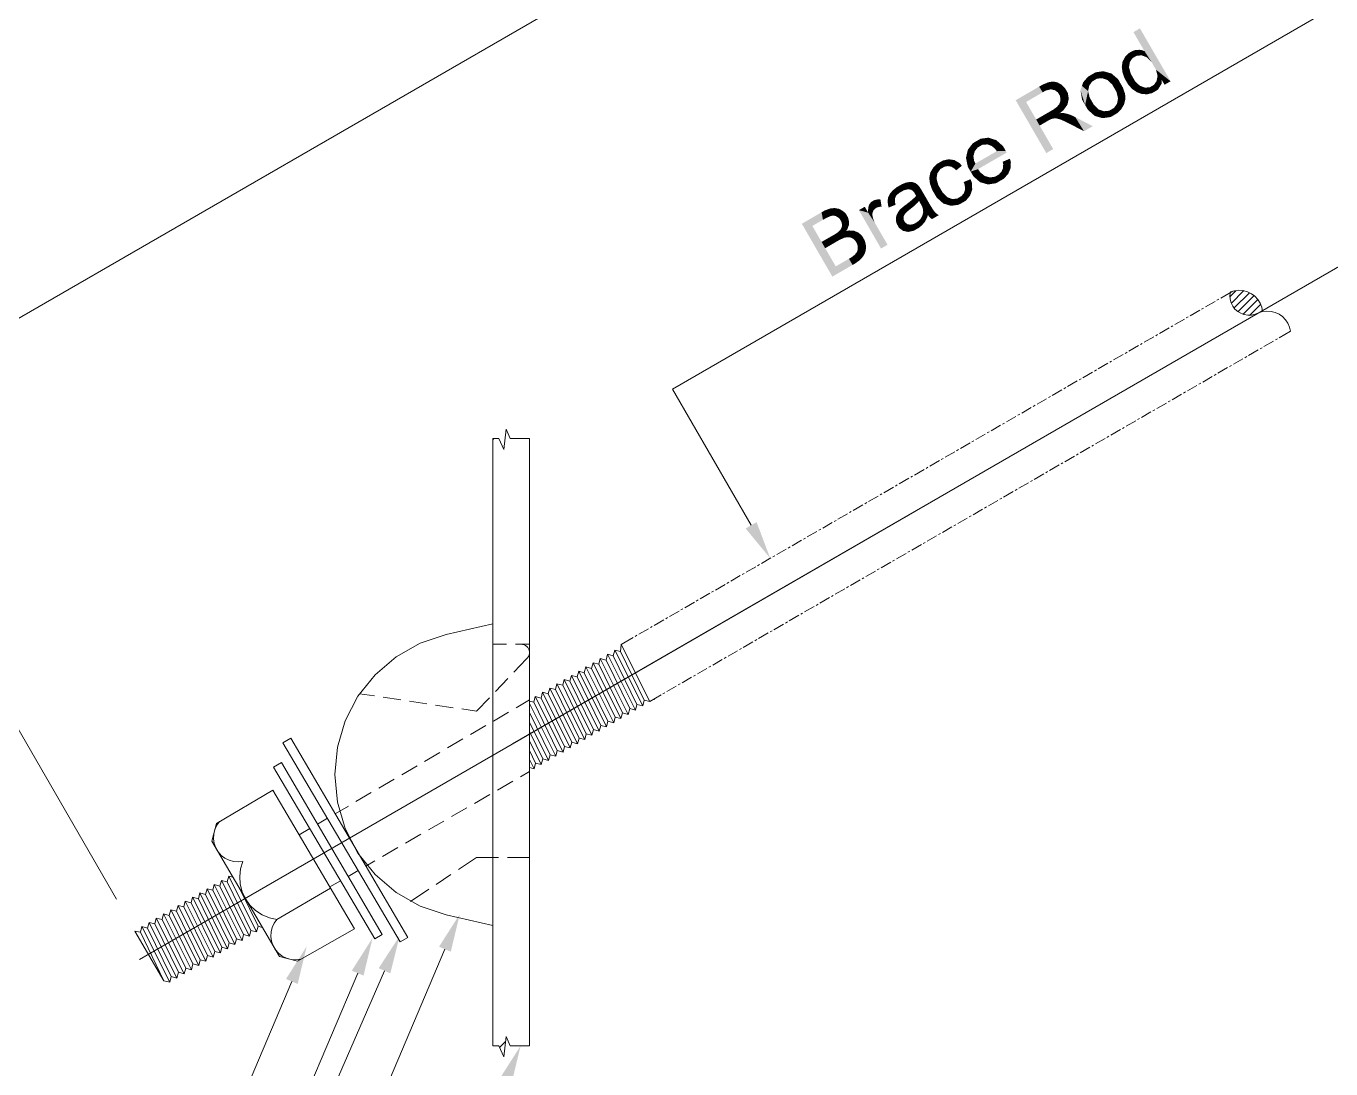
# Model space of a CAD drawing. Header units: millimetres. Extents: x 2 to 579, y 1 to 405.
# Drawn here: x 158.61 to 177.05, y 106.85 to 121.6 of the extents above; entities that cross this region are included whole.
import ezdxf

# ---------------------------------------------------------------- set-up
doc = ezdxf.new("R2010")
doc.units = ezdxf.units.MM
doc.linetypes.add('XKITLINE00', pattern=[0])
doc.layers.add('LinkedObject', color=7, linetype='Continuous', lineweight=0)

# ---------------------------------------------------------------- blocks, each defined once
blk = doc.blocks.new('*A4')
at = {"layer": 'LinkedObject'}
for color, points in [(7, [(174.351, 121.568), (174.415, 121.246), (174.259, 121.515)]), (7, [(174.351, 121.568), (174.516, 121.09), (174.415, 121.246)]), (7, [(174.516, 121.09), (174.351, 121.568), (174.784, 120.82)]), (7, [(174.189, 121.215), (174.245, 121.146), (174.139, 121.163)]), (7, [(174.222, 121.235), (174.245, 121.146), (174.189, 121.215)]), (7, [(174.247, 121.249), (174.307, 121.182), (174.222, 121.235)]), (7, [(174.222, 121.235), (174.307, 121.182), (174.275, 121.164)]), (7, [(174.245, 121.146), (174.222, 121.235), (174.275, 121.164)]), (7, [(174.296, 121.264), (174.307, 121.182), (174.247, 121.249)]), (7, [(174.321, 121.264), (174.307, 121.182), (174.296, 121.264)]), (7, [(174.321, 121.264), (174.375, 121.186), (174.307, 121.182)]), (7, [(174.346, 121.265), (174.375, 121.186), (174.321, 121.264)]), (7, [(174.393, 121.256), (174.375, 121.186), (174.346, 121.265)]), (7, [(174.415, 121.246), (174.375, 121.186), (174.393, 121.256)]), (7, [(174.375, 121.186), (174.415, 121.246), (174.411, 121.173)]), (7, [(174.411, 121.173), (174.415, 121.246), (174.447, 121.159)]), (7, [(174.415, 121.246), (174.516, 121.09), (174.447, 121.159)]), (7, [(174.105, 121.097), (174.202, 121.055), (174.094, 121.023)]), (7, [(174.094, 121.023), (174.202, 121.055), (174.1, 120.982)]), (7, [(174.1, 120.982), (174.202, 121.055), (174.196, 121.018)]), (7, [(174.196, 121.018), (174.158, 120.819), (174.1, 120.982)]), (7, [(174.208, 121.091), (174.105, 121.097), (174.122, 121.13)]), (7, [(174.202, 121.055), (174.105, 121.097), (174.208, 121.091)]), (7, [(174.139, 121.163), (174.245, 121.146), (174.122, 121.13)]), (7, [(174.122, 121.13), (174.245, 121.146), (174.208, 121.091)]), (7, [(174.221, 120.927), (174.158, 120.819), (174.196, 121.018)]), (7, [(174.516, 121.09), (174.784, 120.82), (174.548, 121.034)]), (7, [(174.548, 121.034), (174.784, 120.82), (174.577, 120.984)]), (7, [(173.089, 120.811), (172.925, 120.744), (173.057, 120.806)]), (7, [(173.089, 120.706), (172.925, 120.744), (173.089, 120.811)]), (7, [(173.121, 120.816), (173.118, 120.7), (173.089, 120.811)]), (7, [(173.089, 120.811), (173.118, 120.7), (173.089, 120.706)]), (7, [(173.118, 120.7), (173.121, 120.816), (173.147, 120.694)]), (7, [(173.213, 120.788), (173.121, 120.816), (173.183, 120.805)]), (7, [(173.147, 120.694), (173.121, 120.816), (173.213, 120.788)]), (7, [(173.666, 120.913), (173.531, 120.755), (173.616, 120.884)]), (7, [(173.676, 120.817), (173.531, 120.755), (173.666, 120.913)]), (7, [(173.616, 120.884), (173.531, 120.755), (173.548, 120.805)]), (7, [(173.634, 120.758), (173.531, 120.755), (173.676, 120.817)]), (7, [(173.834, 120.962), (173.666, 120.913), (173.722, 120.946)]), (7, [(173.891, 120.946), (173.666, 120.913), (173.834, 120.962)]), (7, [(173.816, 120.864), (173.666, 120.913), (173.891, 120.946)]), (7, [(173.666, 120.913), (173.744, 120.857), (173.71, 120.837)]), (7, [(173.744, 120.857), (173.666, 120.913), (173.816, 120.864)]), (7, [(173.676, 120.817), (173.666, 120.913), (173.71, 120.837)]), (7, [(173.816, 120.864), (173.891, 120.946), (173.854, 120.851)]), (7, [(173.891, 120.946), (173.891, 120.838), (173.854, 120.851)]), (7, [(174.042, 120.849), (173.891, 120.946), (173.948, 120.93)]), (7, [(174.079, 120.784), (173.891, 120.946), (174.042, 120.849)]), (7, [(173.958, 120.775), (173.891, 120.946), (174.079, 120.784)]), (7, [(173.891, 120.838), (173.891, 120.946), (173.958, 120.775)]), (7, [(174.1, 120.982), (174.158, 120.819), (174.105, 120.941)]), (7, [(174.105, 120.941), (174.158, 120.819), (174.134, 120.86)]), (7, [(174.158, 120.819), (174.221, 120.927), (174.252, 120.873)]), (7, [(174.282, 120.821), (174.158, 120.819), (174.252, 120.873)]), (7, [(174.158, 120.819), (174.282, 120.821), (174.182, 120.777)]), (7, [(174.182, 120.777), (174.282, 120.821), (174.239, 120.712)]), (7, [(174.239, 120.712), (174.282, 120.821), (174.273, 120.689)]), (7, [(174.273, 120.689), (174.282, 120.821), (174.349, 120.756)]), (7, [(174.549, 120.769), (174.659, 120.839), (174.554, 120.671)]), (7, [(174.586, 120.823), (174.659, 120.839), (174.549, 120.769)]), (7, [(174.554, 120.671), (174.659, 120.839), (174.604, 120.7)]), (7, [(174.577, 120.984), (174.784, 120.82), (174.6, 120.897)]), (7, [(174.659, 120.839), (174.586, 120.823), (174.593, 120.86)]), (7, [(174.6, 120.897), (174.659, 120.839), (174.593, 120.86)]), (7, [(174.6, 120.897), (174.784, 120.82), (174.659, 120.839)]), (7, [(174.604, 120.7), (174.659, 120.839), (174.656, 120.784)]), (7, [(174.659, 120.839), (174.784, 120.82), (174.699, 120.771)]), (7, [(172.977, 120.664), (172.594, 120.552), (172.925, 120.744)]), (7, [(172.741, 120.527), (172.594, 120.552), (172.977, 120.664)]), (7, [(173.057, 120.806), (172.925, 120.744), (172.975, 120.772)]), (7, [(172.925, 120.744), (173.019, 120.688), (172.977, 120.664)]), (7, [(173.019, 120.688), (172.925, 120.744), (173.089, 120.706)]), (7, [(173.213, 120.788), (173.192, 120.661), (173.147, 120.694)]), (7, [(173.243, 120.771), (173.192, 120.661), (173.213, 120.788)]), (7, [(173.291, 120.724), (173.192, 120.661), (173.243, 120.771)]), (7, [(173.309, 120.693), (173.192, 120.661), (173.291, 120.724)]), (7, [(173.192, 120.661), (173.309, 120.693), (173.207, 120.635)]), (7, [(173.309, 120.693), (173.218, 120.617), (173.207, 120.635)]), (7, [(173.218, 120.617), (173.309, 120.693), (173.227, 120.577)]), (7, [(173.227, 120.577), (173.309, 120.693), (173.335, 120.529)]), (7, [(173.345, 120.571), (173.309, 120.693), (173.332, 120.653)]), (7, [(173.335, 120.529), (173.309, 120.693), (173.345, 120.571)]), (7, [(173.531, 120.755), (173.576, 120.484), (173.51, 120.694)]), (7, [(173.51, 120.694), (173.576, 120.484), (173.533, 120.559)]), (7, [(173.531, 120.755), (173.634, 120.758), (173.626, 120.72)]), (7, [(173.618, 120.681), (173.576, 120.484), (173.531, 120.755)]), (7, [(173.618, 120.681), (173.531, 120.755), (173.626, 120.72)]), (7, [(173.64, 120.59), (173.576, 120.484), (173.618, 120.681)]), (7, [(173.958, 120.775), (174.079, 120.784), (173.987, 120.725)]), (7, [(174.079, 120.784), (174.018, 120.672), (173.987, 120.725)]), (7, [(174.018, 120.672), (174.079, 120.784), (174.041, 120.579)]), (7, [(174.041, 120.579), (174.079, 120.784), (174.143, 120.602)]), (7, [(174.141, 120.641), (174.079, 120.784), (174.109, 120.732)]), (7, [(174.143, 120.602), (174.079, 120.784), (174.141, 120.641)]), (7, [(174.349, 120.756), (174.377, 120.64), (174.273, 120.689)]), (7, [(174.273, 120.689), (174.377, 120.64), (174.306, 120.666)]), (7, [(174.386, 120.743), (174.377, 120.64), (174.349, 120.756)]), (7, [(174.377, 120.64), (174.386, 120.743), (174.414, 120.638)]), (7, [(174.414, 120.638), (174.386, 120.743), (174.422, 120.73)]), (7, [(174.422, 120.73), (174.554, 120.671), (174.414, 120.638)]), (7, [(174.414, 120.638), (174.554, 120.671), (174.452, 120.636)]), (7, [(174.489, 120.734), (174.554, 120.671), (174.422, 120.73)]), (7, [(174.452, 120.636), (174.554, 120.671), (174.522, 120.652)]), (7, [(174.554, 120.671), (174.489, 120.734), (174.519, 120.752)]), (7, [(174.549, 120.769), (174.554, 120.671), (174.519, 120.752)]), (7, [(172.884, 120.279), (173.027, 119.804), (172.594, 120.552)]), (7, [(172.594, 120.552), (172.741, 120.527), (172.884, 120.279)]), (7, [(173.179, 120.459), (173.216, 120.368), (173.13, 120.422)]), (7, [(173.194, 120.478), (173.335, 120.529), (173.179, 120.459)]), (7, [(173.325, 120.487), (173.179, 120.459), (173.335, 120.529)]), (7, [(173.266, 120.406), (173.179, 120.459), (173.325, 120.487)]), (7, [(173.216, 120.368), (173.179, 120.459), (173.266, 120.406)]), (7, [(173.209, 120.496), (173.335, 120.529), (173.194, 120.478)]), (7, [(173.335, 120.529), (173.209, 120.496), (173.225, 120.535)]), (7, [(173.226, 120.556), (173.335, 120.529), (173.225, 120.535)]), (7, [(173.227, 120.577), (173.335, 120.529), (173.226, 120.556)]), (7, [(173.576, 120.484), (173.64, 120.59), (173.67, 120.538)]), (7, [(173.7, 120.486), (173.576, 120.484), (173.67, 120.538)]), (7, [(173.7, 120.486), (173.768, 120.314), (173.576, 120.484)]), (7, [(173.576, 120.484), (173.768, 120.314), (173.616, 120.415)]), (7, [(173.768, 120.421), (173.768, 120.314), (173.7, 120.486)]), (7, [(173.984, 120.442), (173.994, 120.347), (173.95, 120.423)]), (7, [(174.105, 120.456), (173.984, 120.442), (174.026, 120.501)]), (7, [(174.085, 120.422), (173.984, 120.442), (174.105, 120.456)]), (7, [(174.029, 120.368), (173.984, 120.442), (174.085, 120.422)]), (7, [(173.994, 120.347), (173.984, 120.442), (174.029, 120.368)]), (7, [(174.034, 120.54), (174.126, 120.49), (174.026, 120.501)]), (7, [(174.026, 120.501), (174.126, 120.49), (174.105, 120.456)]), (7, [(174.143, 120.602), (174.034, 120.54), (174.041, 120.579)]), (7, [(174.144, 120.563), (174.034, 120.54), (174.143, 120.602)]), (7, [(174.126, 120.49), (174.034, 120.54), (174.144, 120.563)]), (7, [(173.048, 120.26), (172.884, 120.279), (173.096, 120.402)]), (7, [(172.884, 120.279), (172.933, 120.193), (173.027, 119.804)]), (7, [(172.933, 120.193), (172.884, 120.279), (173.048, 120.26)]), (7, [(173.048, 120.26), (173.096, 120.402), (173.067, 120.271)]), (7, [(173.067, 120.271), (173.096, 120.402), (173.096, 120.285)]), (7, [(173.146, 120.295), (173.096, 120.402), (173.13, 120.422)]), (7, [(173.096, 120.285), (173.096, 120.402), (173.105, 120.288)]), (7, [(173.105, 120.288), (173.096, 120.402), (173.118, 120.292)]), (7, [(173.118, 120.292), (173.096, 120.402), (173.146, 120.295)]), (7, [(173.146, 120.295), (173.13, 120.422), (173.162, 120.294)]), (7, [(173.13, 120.422), (173.216, 120.368), (173.162, 120.294)]), (7, [(173.162, 120.294), (173.216, 120.368), (173.177, 120.293)]), (7, [(173.216, 120.368), (173.216, 120.283), (173.177, 120.293)]), (7, [(173.242, 120.37), (173.216, 120.283), (173.216, 120.368)]), (7, [(173.216, 120.283), (173.242, 120.37), (173.241, 120.273)]), (7, [(173.241, 120.273), (173.242, 120.37), (173.265, 120.263)]), (7, [(173.298, 120.365), (173.242, 120.37), (173.282, 120.369)]), (7, [(173.265, 120.263), (173.242, 120.37), (173.298, 120.365)]), (7, [(173.298, 120.365), (173.331, 120.232), (173.265, 120.263)]), (7, [(173.331, 120.358), (173.331, 120.232), (173.298, 120.365)]), (7, [(173.4, 120.332), (173.331, 120.232), (173.331, 120.358)]), (7, [(173.331, 120.232), (173.4, 120.332), (173.372, 120.211)]), (7, [(173.372, 120.211), (173.4, 120.332), (173.437, 120.313)]), (7, [(173.372, 120.211), (173.437, 120.313), (173.56, 120.113)]), (7, [(173.56, 120.113), (173.437, 120.313), (173.684, 120.184)]), (7, [(173.616, 120.415), (173.768, 120.314), (173.712, 120.33)]), (7, [(173.768, 120.314), (173.768, 120.421), (173.806, 120.408)]), (7, [(173.843, 120.396), (173.768, 120.314), (173.806, 120.408)]), (7, [(173.843, 120.396), (173.994, 120.347), (173.768, 120.314)]), (7, [(173.768, 120.314), (173.994, 120.347), (173.824, 120.298)]), (7, [(173.824, 120.298), (173.994, 120.347), (173.937, 120.314)]), (7, [(173.915, 120.403), (173.994, 120.347), (173.843, 120.396)]), (7, [(173.994, 120.347), (173.915, 120.403), (173.95, 120.423)]), (7, [(173.027, 119.804), (172.933, 120.193), (173.125, 119.861)]), (7, [(172.044, 119.976), (171.905, 119.795), (171.988, 119.943)]), (7, [(172.057, 119.882), (171.905, 119.795), (172.044, 119.976)]), (7, [(171.988, 119.943), (171.905, 119.795), (171.919, 119.853)]), (7, [(172.209, 120.022), (172.044, 119.976), (172.098, 120.007)]), (7, [(172.264, 120.004), (172.044, 119.976), (172.209, 120.022)]), (7, [(172.196, 119.927), (172.044, 119.976), (172.264, 120.004)]), (7, [(172.044, 119.976), (172.123, 119.921), (172.088, 119.901)]), (7, [(172.123, 119.921), (172.044, 119.976), (172.196, 119.927)]), (7, [(172.057, 119.882), (172.044, 119.976), (172.088, 119.901)]), (7, [(172.196, 119.927), (172.264, 120.004), (172.233, 119.913)]), (7, [(172.264, 120.004), (172.257, 119.904), (172.233, 119.913)]), (7, [(172.257, 119.904), (172.264, 120.004), (172.304, 119.863)]), (7, [(172.415, 119.903), (172.264, 120.004), (172.32, 119.987)]), (7, [(172.304, 119.863), (172.264, 120.004), (172.415, 119.903)]), (7, [(172.304, 119.863), (172.415, 119.903), (172.327, 119.831)]), (7, [(172.453, 119.836), (172.327, 119.831), (172.415, 119.903)]), (7, [(171.648, 119.717), (171.519, 119.672), (171.563, 119.698)]), (7, [(171.689, 119.711), (171.519, 119.672), (171.648, 119.717)]), (7, [(171.636, 119.621), (171.519, 119.672), (171.689, 119.711)]), (7, [(171.636, 119.621), (171.689, 119.711), (171.66, 119.616)]), (7, [(171.689, 119.711), (171.684, 119.612), (171.66, 119.616)]), (7, [(171.684, 119.612), (171.689, 119.711), (171.731, 119.584)]), (7, [(171.802, 119.662), (171.689, 119.711), (171.73, 119.704)]), (7, [(171.834, 119.625), (171.689, 119.711), (171.802, 119.662)]), (7, [(171.731, 119.584), (171.689, 119.711), (171.834, 119.625)]), (7, [(171.905, 119.795), (171.918, 119.61), (171.892, 119.737)]), (7, [(172.016, 119.831), (171.905, 119.795), (172.057, 119.882)]), (7, [(172.007, 119.797), (171.905, 119.795), (172.016, 119.831)]), (7, [(171.905, 119.795), (172.007, 119.797), (171.997, 119.763)]), (7, [(171.997, 119.763), (171.918, 119.61), (171.905, 119.795)]), (7, [(172.006, 119.693), (171.918, 119.61), (171.997, 119.763)]), (7, [(172.456, 119.832), (171.958, 119.542), (172.453, 119.836)]), (7, [(172.025, 119.656), (172.453, 119.836), (171.958, 119.542)]), (7, [(172.463, 119.819), (171.958, 119.542), (172.456, 119.832)]), (7, [(172.467, 119.811), (171.958, 119.542), (172.463, 119.819)]), (7, [(172.063, 119.578), (171.958, 119.542), (172.467, 119.811)]), (7, [(172.327, 119.831), (172.453, 119.836), (172.025, 119.656)]), (7, [(172.513, 119.725), (172.418, 119.647), (172.411, 119.682)]), (7, [(172.414, 119.588), (172.513, 119.725), (172.522, 119.589)]), (7, [(172.418, 119.647), (172.513, 119.725), (172.414, 119.588)]), (7, [(172.522, 119.589), (172.513, 119.725), (172.526, 119.677)]), (7, [(171.388, 119.531), (171.482, 119.484), (171.373, 119.456)]), (7, [(171.489, 119.521), (171.388, 119.531), (171.409, 119.565)]), (7, [(171.482, 119.484), (171.388, 119.531), (171.489, 119.521)]), (7, [(171.429, 119.598), (171.531, 119.579), (171.409, 119.565)]), (7, [(171.409, 119.565), (171.531, 119.579), (171.489, 119.521)]), (7, [(171.484, 119.652), (171.531, 119.579), (171.429, 119.598)]), (7, [(171.519, 119.672), (171.531, 119.579), (171.484, 119.652)]), (7, [(171.519, 119.672), (171.589, 119.612), (171.566, 119.599)]), (7, [(171.589, 119.612), (171.519, 119.672), (171.636, 119.621)]), (7, [(171.531, 119.579), (171.519, 119.672), (171.566, 119.599)]), (7, [(171.731, 119.584), (171.834, 119.625), (171.753, 119.56)]), (7, [(171.918, 119.61), (172.006, 119.693), (172.025, 119.656)]), (7, [(172.025, 119.656), (171.958, 119.542), (171.918, 119.61)]), (7, [(172.091, 119.534), (171.958, 119.542), (172.063, 119.578)]), (7, [(171.958, 119.542), (172.146, 119.377), (171.996, 119.476)]), (7, [(172.091, 119.534), (172.146, 119.377), (171.958, 119.542)]), (7, [(172.156, 119.481), (172.146, 119.377), (172.091, 119.534)]), (7, [(172.358, 119.503), (172.505, 119.548), (172.377, 119.413)]), (7, [(172.394, 119.541), (172.505, 119.548), (172.358, 119.503)]), (7, [(172.377, 119.413), (172.505, 119.548), (172.424, 119.44)]), (7, [(172.404, 119.565), (172.522, 119.589), (172.394, 119.541)]), (7, [(172.505, 119.548), (172.394, 119.541), (172.522, 119.589)]), (7, [(172.414, 119.588), (172.522, 119.589), (172.404, 119.565)]), (7, [(172.424, 119.44), (172.505, 119.548), (172.488, 119.508)]), (7, [(170.948, 119.342), (171.013, 119.278), (170.913, 119.322)]), (7, [(171.07, 119.391), (170.948, 119.342), (171.044, 119.387)]), (7, [(171.075, 119.293), (170.948, 119.342), (171.07, 119.391)]), (7, [(171.044, 119.387), (170.948, 119.342), (170.983, 119.362)]), (7, [(171.013, 119.278), (170.948, 119.342), (171.075, 119.293)]), (7, [(171.14, 119.393), (171.07, 119.391), (171.097, 119.396)]), (7, [(171.158, 119.387), (171.07, 119.391), (171.14, 119.393)]), (7, [(171.075, 119.293), (171.07, 119.391), (171.101, 119.288)]), (7, [(171.101, 119.288), (171.07, 119.391), (171.121, 119.284)]), (7, [(171.07, 119.391), (171.157, 119.252), (171.121, 119.284)]), (7, [(171.158, 119.387), (171.157, 119.252), (171.07, 119.391)]), (7, [(171.175, 119.381), (171.157, 119.252), (171.158, 119.387)]), (7, [(171.208, 119.358), (171.157, 119.252), (171.175, 119.381)]), (7, [(171.223, 119.341), (171.157, 119.252), (171.208, 119.358)]), (7, [(171.157, 119.252), (171.223, 119.341), (171.232, 119.331)]), (7, [(171.373, 119.456), (171.482, 119.484), (171.377, 119.415)]), (7, [(171.377, 119.415), (171.482, 119.484), (171.475, 119.447)]), (7, [(171.475, 119.447), (171.437, 119.245), (171.377, 119.415)]), (7, [(171.377, 119.415), (171.437, 119.245), (171.382, 119.374)]), (7, [(171.382, 119.374), (171.437, 119.245), (171.412, 119.288)]), (7, [(171.499, 119.355), (171.437, 119.245), (171.475, 119.447)]), (7, [(171.437, 119.245), (171.499, 119.355), (171.53, 119.302)]), (7, [(171.956, 119.435), (171.873, 119.357), (171.858, 119.394)]), (7, [(171.873, 119.357), (171.956, 119.435), (171.88, 119.293)]), (7, [(171.88, 119.293), (171.956, 119.435), (171.965, 119.245)]), (7, [(171.98, 119.289), (171.956, 119.435), (171.975, 119.384)]), (7, [(171.965, 119.245), (171.956, 119.435), (171.98, 119.289)]), (7, [(171.996, 119.476), (172.146, 119.377), (172.09, 119.393)]), (7, [(172.146, 119.377), (172.156, 119.481), (172.202, 119.36)]), (7, [(172.192, 119.47), (172.202, 119.36), (172.156, 119.481)]), (7, [(172.229, 119.46), (172.202, 119.36), (172.192, 119.47)]), (7, [(172.229, 119.46), (172.377, 119.413), (172.202, 119.36)]), (7, [(172.202, 119.36), (172.377, 119.413), (172.317, 119.378)]), (7, [(172.299, 119.469), (172.377, 119.413), (172.229, 119.46)]), (7, [(172.333, 119.488), (172.377, 119.413), (172.299, 119.469)]), (7, [(172.358, 119.503), (172.377, 119.413), (172.333, 119.488)]), (7, [(170.649, 119.15), (170.571, 119.124), (170.594, 119.138)]), (7, [(170.682, 119.149), (170.571, 119.124), (170.649, 119.15)]), (7, [(170.677, 119.046), (170.571, 119.124), (170.682, 119.149)]), (7, [(170.677, 119.046), (170.682, 119.149), (170.699, 119.046)]), (7, [(170.787, 119.151), (170.8, 119.034), (170.783, 119.125)]), (7, [(170.896, 119.181), (170.787, 119.151), (170.905, 119.201)]), (7, [(170.79, 119.177), (170.905, 119.201), (170.787, 119.151)]), (7, [(170.887, 119.16), (170.787, 119.151), (170.896, 119.181)]), (7, [(170.887, 119.16), (170.8, 119.034), (170.787, 119.151)]), (7, [(170.815, 119.227), (170.905, 119.201), (170.79, 119.177)]), (7, [(170.888, 119.107), (170.8, 119.034), (170.887, 119.16)]), (7, [(170.836, 119.252), (170.905, 119.201), (170.815, 119.227)]), (7, [(170.913, 119.322), (170.836, 119.252), (170.857, 119.277)]), (7, [(170.946, 119.24), (170.836, 119.252), (170.913, 119.322)]), (7, [(170.905, 119.201), (170.836, 119.252), (170.946, 119.24)]), (7, [(170.946, 119.24), (170.913, 119.322), (170.979, 119.258)]), (7, [(170.979, 119.258), (170.913, 119.322), (171.013, 119.278)]), (7, [(171.165, 119.175), (171.228, 119.128), (171.092, 119.112)]), (7, [(171.157, 119.252), (171.232, 119.331), (171.173, 119.224)]), (7, [(171.186, 119.199), (171.228, 119.128), (171.165, 119.175)]), (7, [(171.173, 119.224), (171.232, 119.331), (171.174, 119.221)]), (7, [(171.174, 119.221), (171.232, 119.331), (171.181, 119.209)]), (7, [(171.181, 119.209), (171.232, 119.331), (171.186, 119.199)]), (7, [(171.186, 119.199), (171.232, 119.331), (171.228, 119.128)]), (7, [(171.258, 119.29), (171.228, 119.128), (171.232, 119.331)]), (7, [(171.276, 119.259), (171.228, 119.128), (171.258, 119.29)]), (7, [(171.276, 119.259), (171.247, 119.094), (171.228, 119.128)]), (7, [(171.347, 119.137), (171.247, 119.094), (171.276, 119.259)]), (7, [(171.561, 119.247), (171.437, 119.245), (171.53, 119.302)]), (7, [(171.561, 119.247), (171.625, 119.075), (171.437, 119.245)]), (7, [(171.437, 119.245), (171.625, 119.075), (171.476, 119.177)]), (7, [(171.476, 119.177), (171.625, 119.075), (171.57, 119.092)]), (7, [(171.628, 119.18), (171.625, 119.075), (171.561, 119.247)]), (7, [(171.625, 119.075), (171.628, 119.18), (171.663, 119.167)]), (7, [(171.698, 119.154), (171.625, 119.075), (171.663, 119.167)]), (7, [(171.698, 119.154), (171.846, 119.106), (171.625, 119.075)]), (7, [(171.767, 119.161), (171.846, 119.106), (171.698, 119.154)]), (7, [(171.846, 119.106), (171.767, 119.161), (171.801, 119.181)]), (7, [(171.828, 119.196), (171.846, 119.106), (171.801, 119.181)]), (7, [(171.828, 119.196), (171.965, 119.245), (171.846, 119.106)]), (7, [(171.863, 119.239), (171.965, 119.245), (171.828, 119.196)]), (7, [(171.846, 119.106), (171.965, 119.245), (171.89, 119.131)]), (7, [(171.965, 119.245), (171.863, 119.239), (171.872, 119.266)]), (7, [(171.88, 119.293), (171.965, 119.245), (171.872, 119.266)]), (7, [(171.89, 119.131), (171.965, 119.245), (171.949, 119.201)]), (7, [(169.87, 118.86), (169.571, 118.805), (169.851, 118.967)]), (7, [(169.894, 118.992), (169.971, 118.911), (169.851, 118.967)]), (7, [(169.851, 118.967), (169.971, 118.911), (169.911, 118.883)]), (7, [(169.87, 118.86), (169.851, 118.967), (169.911, 118.883)]), (7, [(169.97, 119.02), (169.971, 118.911), (169.894, 118.992)]), (7, [(170.01, 118.92), (169.97, 119.02), (170.002, 119.024)]), (7, [(169.971, 118.911), (169.97, 119.02), (169.99, 118.916)]), (7, [(169.99, 118.916), (169.97, 119.02), (170.01, 118.92)]), (7, [(170.035, 119.027), (170.047, 118.915), (170.002, 119.024)]), (7, [(170.002, 119.024), (170.047, 118.915), (170.01, 118.92)]), (7, [(170.095, 119.016), (170.047, 118.915), (170.035, 119.027)]), (7, [(170.124, 119.001), (170.047, 118.915), (170.095, 119.016)]), (7, [(170.047, 118.915), (170.124, 119.001), (170.064, 118.906)]), (7, [(170.124, 119.001), (170.081, 118.897), (170.064, 118.906)]), (7, [(170.081, 118.897), (170.124, 119.001), (170.109, 118.87)]), (7, [(170.109, 118.87), (170.124, 119.001), (170.21, 118.919)]), (7, [(170.195, 118.945), (170.124, 119.001), (170.152, 118.986)]), (7, [(170.21, 118.919), (170.124, 119.001), (170.195, 118.945)]), (7, [(170.509, 118.962), (170.378, 118.997), (170.461, 119.045)]), (7, [(170.378, 118.997), (170.509, 118.962), (170.691, 118.454)]), (7, [(170.515, 119.055), (170.509, 118.962), (170.508, 119)]), (7, [(170.523, 119.072), (170.509, 118.962), (170.515, 119.055)]), (7, [(170.606, 119.018), (170.509, 118.962), (170.523, 119.072)]), (7, [(170.584, 118.993), (170.509, 118.962), (170.606, 119.018)]), (7, [(170.578, 118.977), (170.509, 118.962), (170.584, 118.993)]), (7, [(170.571, 118.961), (170.509, 118.962), (170.578, 118.977)]), (7, [(170.531, 119.089), (170.621, 119.027), (170.523, 119.072)]), (7, [(170.523, 119.072), (170.621, 119.027), (170.606, 119.018)]), (7, [(170.555, 119.115), (170.621, 119.027), (170.531, 119.089)]), (7, [(170.571, 119.124), (170.621, 119.027), (170.555, 119.115)]), (7, [(170.571, 119.124), (170.638, 119.036), (170.621, 119.027)]), (7, [(170.638, 119.036), (170.571, 119.124), (170.677, 119.046)]), (7, [(170.783, 119.125), (170.8, 119.034), (170.79, 119.067)]), (7, [(170.8, 119.034), (170.888, 119.107), (170.897, 119.074)]), (7, [(170.952, 118.997), (171.02, 118.93), (170.928, 118.963)]), (7, [(170.967, 119.012), (171.02, 118.93), (170.952, 118.997)]), (7, [(170.979, 119.024), (171.037, 118.954), (170.967, 119.012)]), (7, [(171.02, 118.93), (170.967, 119.012), (171.029, 118.942)]), (7, [(171.029, 118.942), (170.967, 119.012), (171.037, 118.954)]), (7, [(171.015, 119.054), (171.072, 118.986), (170.979, 119.024)]), (7, [(170.979, 119.024), (171.072, 118.986), (171.037, 118.954)]), (7, [(171.041, 119.073), (171.098, 119.007), (171.015, 119.054)]), (7, [(171.015, 119.054), (171.098, 119.007), (171.072, 118.986)]), (7, [(171.092, 119.112), (171.144, 119.043), (171.041, 119.073)]), (7, [(171.041, 119.073), (171.144, 119.043), (171.098, 119.007)]), (7, [(171.092, 119.112), (171.228, 119.128), (171.144, 119.043)]), (7, [(171.144, 119.043), (171.228, 119.128), (171.209, 119.103)]), (7, [(171.347, 119.137), (171.265, 119.064), (171.247, 119.094)]), (7, [(171.434, 118.993), (171.354, 118.927), (171.262, 118.895)]), (7, [(171.275, 118.918), (171.434, 118.993), (171.262, 118.895)]), (7, [(171.265, 119.064), (171.347, 119.137), (171.284, 119.013)]), (7, [(171.275, 118.918), (171.384, 119.072), (171.434, 118.993)]), (7, [(171.287, 118.968), (171.384, 119.072), (171.275, 118.918)]), (7, [(171.284, 119.013), (171.347, 119.137), (171.384, 119.072)]), (7, [(171.384, 119.072), (171.285, 118.994), (171.284, 119.013)]), (7, [(171.285, 118.994), (171.384, 119.072), (171.287, 118.968)]), (7, [(171.354, 118.927), (171.434, 118.993), (171.368, 118.909)]), (7, [(171.368, 118.909), (171.434, 118.993), (171.446, 118.978)]), (7, [(171.446, 118.978), (171.396, 118.881), (171.368, 118.909)]), (7, [(171.459, 118.963), (171.396, 118.881), (171.446, 118.978)]), (7, [(171.625, 119.075), (171.846, 119.106), (171.68, 119.058)]), (7, [(171.68, 119.058), (171.846, 119.106), (171.79, 119.074)]), (7, [(169.72, 118.774), (169.571, 118.805), (169.87, 118.86)]), (7, [(169.571, 118.805), (169.902, 118.459), (170.003, 118.057)]), (7, [(169.851, 118.548), (169.902, 118.459), (169.571, 118.805)]), (7, [(169.571, 118.805), (169.72, 118.774), (169.851, 118.548)]), (7, [(170.21, 118.919), (170.12, 118.851), (170.109, 118.87)]), (7, [(170.12, 118.851), (170.21, 118.919), (170.131, 118.832)]), (7, [(170.131, 118.832), (170.21, 118.919), (170.14, 118.793)]), (7, [(170.236, 118.814), (170.136, 118.756), (170.14, 118.793)]), (7, [(170.236, 118.785), (170.136, 118.756), (170.236, 118.814)]), (7, [(170.216, 118.728), (170.136, 118.756), (170.236, 118.785)]), (7, [(170.14, 118.793), (170.21, 118.919), (170.236, 118.814)]), (7, [(170.237, 118.842), (170.21, 118.919), (170.224, 118.895)]), (7, [(170.236, 118.814), (170.21, 118.919), (170.237, 118.842)]), (7, [(170.602, 118.82), (170.783, 118.508), (170.509, 118.962)]), (7, [(170.602, 118.82), (170.509, 118.962), (170.579, 118.878)]), (7, [(170.579, 118.878), (170.509, 118.962), (170.573, 118.907)]), (7, [(170.573, 118.907), (170.509, 118.962), (170.568, 118.926)]), (7, [(170.568, 118.926), (170.509, 118.962), (170.571, 118.961)]), (7, [(170.691, 118.454), (170.509, 118.962), (170.783, 118.508)]), (7, [(170.91, 118.926), (171.01, 118.891), (170.901, 118.886)]), (7, [(170.901, 118.886), (171.01, 118.891), (170.902, 118.864)]), (7, [(170.902, 118.864), (171.01, 118.891), (171.009, 118.878)]), (7, [(171.009, 118.878), (170.926, 118.781), (170.902, 118.864)]), (7, [(170.902, 118.864), (170.926, 118.781), (170.902, 118.842)]), (7, [(170.902, 118.842), (170.926, 118.781), (170.914, 118.801)]), (7, [(171.01, 118.905), (170.91, 118.926), (170.919, 118.944)]), (7, [(171.01, 118.891), (170.91, 118.926), (171.01, 118.905)]), (7, [(170.928, 118.963), (171.02, 118.93), (170.919, 118.944)]), (7, [(170.919, 118.944), (171.02, 118.93), (171.01, 118.905)]), (7, [(171.015, 118.852), (170.926, 118.781), (171.009, 118.878)]), (7, [(170.926, 118.781), (171.015, 118.852), (171.022, 118.84)]), (7, [(171.033, 118.822), (170.926, 118.781), (171.022, 118.84)]), (7, [(170.926, 118.781), (171.033, 118.822), (170.945, 118.747)]), (7, [(170.945, 118.747), (171.033, 118.822), (171.001, 118.705)]), (7, [(171.001, 118.705), (171.033, 118.822), (171.038, 118.697)]), (7, [(171.038, 118.697), (171.033, 118.822), (171.064, 118.799)]), (7, [(171.064, 118.799), (171.075, 118.689), (171.038, 118.697)]), (7, [(171.085, 118.795), (171.075, 118.689), (171.064, 118.799)]), (7, [(171.106, 118.791), (171.075, 118.689), (171.085, 118.795)]), (7, [(171.075, 118.689), (171.106, 118.791), (171.156, 118.707)]), (7, [(171.2, 118.733), (171.106, 118.791), (171.154, 118.802)]), (7, [(171.156, 118.707), (171.106, 118.791), (171.2, 118.733)]), (7, [(171.181, 118.817), (171.227, 118.748), (171.154, 118.802)]), (7, [(171.154, 118.802), (171.227, 118.748), (171.2, 118.733)]), (7, [(171.207, 118.833), (171.227, 118.748), (171.181, 118.817)]), (7, [(171.291, 118.809), (171.207, 118.833), (171.248, 118.871)]), (7, [(171.273, 118.786), (171.207, 118.833), (171.291, 118.809)]), (7, [(171.227, 118.748), (171.207, 118.833), (171.273, 118.786)]), (7, [(171.354, 118.927), (171.248, 118.871), (171.262, 118.895)]), (7, [(171.341, 118.89), (171.248, 118.871), (171.354, 118.927)]), (7, [(171.31, 118.831), (171.248, 118.871), (171.341, 118.89)]), (7, [(171.291, 118.809), (171.248, 118.871), (171.31, 118.831)]), (7, [(171.459, 118.963), (171.412, 118.871), (171.396, 118.881)]), (7, [(171.49, 118.937), (171.412, 118.871), (171.459, 118.963)]), (7, [(171.412, 118.871), (171.49, 118.937), (171.507, 118.926)]), (7, [(170.075, 118.56), (169.851, 118.548), (170.013, 118.641)]), (7, [(170.111, 118.58), (170.013, 118.641), (170.046, 118.66)]), (7, [(170.075, 118.56), (170.013, 118.641), (170.111, 118.58)]), (7, [(170.046, 118.66), (170.198, 118.7), (170.111, 118.58)]), (7, [(170.091, 118.692), (170.198, 118.7), (170.046, 118.66)]), (7, [(170.103, 118.705), (170.216, 118.728), (170.091, 118.692)]), (7, [(170.198, 118.7), (170.091, 118.692), (170.216, 118.728)]), (7, [(170.118, 118.721), (170.216, 118.728), (170.103, 118.705)]), (7, [(170.111, 118.58), (170.198, 118.7), (170.17, 118.606)]), (7, [(170.136, 118.756), (170.216, 118.728), (170.118, 118.721)]), (7, [(170.198, 118.7), (170.215, 118.615), (170.17, 118.606)]), (7, [(170.309, 118.706), (170.198, 118.7), (170.237, 118.71)]), (7, [(170.257, 118.611), (170.198, 118.7), (170.309, 118.706)]), (7, [(170.215, 118.615), (170.198, 118.7), (170.257, 118.611)]), (7, [(170.257, 118.611), (170.309, 118.706), (170.277, 118.602)]), (7, [(170.277, 118.602), (170.309, 118.706), (170.297, 118.592)]), (7, [(170.297, 118.592), (170.309, 118.706), (170.341, 118.692)]), (7, [(170.341, 118.692), (170.329, 118.562), (170.297, 118.592)]), (7, [(170.373, 118.679), (170.329, 118.562), (170.341, 118.692)]), (7, [(170.424, 118.633), (170.329, 118.562), (170.373, 118.679)]), (7, [(170.442, 118.6), (170.329, 118.562), (170.424, 118.633)]), (7, [(170.329, 118.562), (170.442, 118.6), (170.341, 118.541)]), (7, [(170.442, 118.6), (170.351, 118.523), (170.341, 118.541)]), (7, [(170.351, 118.523), (170.442, 118.6), (170.362, 118.488)]), (7, [(170.362, 118.488), (170.442, 118.6), (170.477, 118.489)]), (7, [(170.475, 118.518), (170.442, 118.6), (170.458, 118.574)]), (7, [(170.477, 118.489), (170.442, 118.6), (170.475, 118.518)]), (7, [(169.902, 118.459), (169.851, 118.548), (170.075, 118.56)]), (7, [(170.003, 118.057), (169.902, 118.459), (170.051, 118.202)]), (7, [(170.462, 118.388), (170.341, 118.392), (170.356, 118.42)]), (7, [(170.363, 118.452), (170.471, 118.41), (170.356, 118.42)]), (7, [(170.356, 118.42), (170.471, 118.41), (170.462, 118.388)]), (7, [(170.477, 118.489), (170.363, 118.452), (170.362, 118.488)]), (7, [(170.479, 118.46), (170.363, 118.452), (170.477, 118.489)]), (7, [(170.471, 118.41), (170.363, 118.452), (170.479, 118.46)]), (7, [(170.238, 118.31), (170.288, 118.222), (170.051, 118.202)]), (7, [(170.262, 118.324), (170.324, 118.242), (170.238, 118.31)]), (7, [(170.238, 118.31), (170.324, 118.242), (170.288, 118.222)]), (7, [(170.294, 118.345), (170.381, 118.283), (170.262, 118.324)]), (7, [(170.262, 118.324), (170.381, 118.283), (170.324, 118.242)]), (7, [(170.303, 118.353), (170.381, 118.283), (170.294, 118.345)]), (7, [(170.402, 118.304), (170.303, 118.353), (170.318, 118.366)]), (7, [(170.381, 118.283), (170.303, 118.353), (170.402, 118.304)]), (7, [(170.341, 118.392), (170.453, 118.366), (170.318, 118.366)]), (7, [(170.318, 118.366), (170.453, 118.366), (170.402, 118.304)]), (7, [(170.453, 118.366), (170.341, 118.392), (170.462, 118.388)]), (7, [(170.402, 118.304), (170.453, 118.366), (170.423, 118.324)]), (7, [(170.051, 118.202), (170.288, 118.222), (170.003, 118.057)]), (6, [(168.777, 114.495), (168.932, 114.585), (169.125, 114.073)]), (6, [(164.609, 108.51), (164.443, 108.58), (164.737, 109.042)]), (6, [(163.376, 108.172), (163.21, 108.242), (163.504, 108.704)]), (6, [(163.755, 108.204), (163.59, 108.276), (163.888, 108.735)]), (6, [(162.445, 108.054), (162.28, 108.124), (162.573, 108.586)]), (6, [(165.468, 106.646), (165.302, 106.717), (165.596, 107.179)])]:
    blk.add_hatch(color=color, dxfattribs=at).paths.add_polyline_path(points, flags=17)
at = {"layer": 'LinkedObject', "color": 6, "linetype": 'XKITLINE00', "lineweight": 0}
for p, q in [((155.979, 116.01), (197.373, 139.934)), ((167.741, 116.467), (176.901, 121.761)), ((165.482, 111.448), (180.303, 120.014)), ((159.885, 109.252), (155.529, 116.79)), ((168.855, 114.54), (167.741, 116.467)), ((164.526, 108.545), (160.371, 98.755)), ((163.672, 108.24), (160.758, 101.544)), ((162.362, 108.089), (161.459, 105.962)), ((163.293, 108.207), (161.715, 104.489))]:
    blk.add_line(p, q, dxfattribs=at)
at = {"layer": 'LinkedObject', "color": 3, "linetype": 'XKITLINE00', "lineweight": 0}
for p, q in [((175.688, 117.858), (175.629, 117.84)), ((175.75, 117.864), (175.688, 117.858)), ((175.811, 117.859), (175.75, 117.864)), ((175.871, 117.843), (175.811, 117.859)), ((175.629, 117.84), (175.623, 117.788)), ((175.623, 117.788), (175.627, 117.737)), ((175.627, 117.737), (175.64, 117.687)), ((175.64, 117.687), (175.663, 117.64)), ((175.926, 117.816), (175.871, 117.843)), ((175.976, 117.779), (175.926, 117.816)), ((176.018, 117.734), (175.976, 117.779)), ((176.05, 117.681), (176.018, 117.734)), ((176.073, 117.624), (176.05, 117.681)), ((175.663, 117.64), (175.694, 117.599)), ((175.694, 117.599), (175.733, 117.564)), ((175.733, 117.564), (175.777, 117.538)), ((175.777, 117.538), (175.825, 117.52)), ((175.825, 117.52), (175.876, 117.512)), ((175.876, 117.512), (175.928, 117.513)), ((175.928, 117.513), (175.979, 117.525)), ((175.979, 117.525), (176.026, 117.545)), ((176.084, 117.563), (176.026, 117.545)), ((176.084, 117.563), (176.073, 117.624)), ((176.143, 117.57), (176.084, 117.563)), ((176.204, 117.566), (176.143, 117.57)), ((176.262, 117.551), (176.204, 117.566)), ((176.317, 117.526), (176.262, 117.551)), ((176.366, 117.491), (176.317, 117.526)), ((176.408, 117.448), (176.366, 117.491)), ((176.442, 117.398), (176.408, 117.448)), ((176.466, 117.342), (176.442, 117.398)), ((176.479, 117.284), (176.466, 117.342)), ((161.296, 110.324), (162.095, 110.792)), ((163.25, 108.832), (162.095, 110.792)), ((161.23, 110.073), (161.296, 110.324)), ((161.302, 110.297), (161.275, 110.237)), ((161.341, 110.351), (161.302, 110.297)), ((161.259, 110.173), (161.256, 110.107)), ((161.275, 110.237), (161.259, 110.173)), ((161.23, 110.073), (162.186, 108.442)), ((161.256, 110.107), (161.265, 110.041)), ((161.265, 110.041), (161.287, 109.979)), ((161.287, 109.979), (161.32, 109.922)), ((161.32, 109.922), (161.364, 109.872)), ((161.364, 109.872), (161.417, 109.832)), ((161.417, 109.832), (161.476, 109.802)), ((161.476, 109.802), (161.54, 109.785)), ((161.54, 109.785), (161.606, 109.78)), ((161.606, 109.78), (161.672, 109.787)), ((161.672, 109.787), (161.639, 109.682)), ((161.639, 109.682), (161.626, 109.573)), ((161.626, 109.573), (161.633, 109.463)), ((161.633, 109.463), (161.66, 109.357)), ((162.152, 108.967), (162.909, 109.41)), ((161.66, 109.357), (161.707, 109.257)), ((161.707, 109.257), (161.771, 109.168)), ((161.771, 109.168), (161.851, 109.092)), ((161.851, 109.092), (161.943, 109.032)), ((161.943, 109.032), (162.045, 108.99)), ((162.045, 108.99), (162.152, 108.967)), ((162.086, 108.853), (162.07, 108.789)), ((162.113, 108.913), (162.086, 108.853)), ((162.152, 108.967), (162.113, 108.913)), ((162.441, 108.375), (163.25, 108.832)), ((162.07, 108.789), (162.067, 108.723)), ((162.067, 108.723), (162.076, 108.657)), ((162.076, 108.657), (162.098, 108.595)), ((162.098, 108.595), (162.131, 108.538)), ((162.131, 108.538), (162.175, 108.488)), ((162.175, 108.488), (162.228, 108.448)), ((162.186, 108.442), (162.441, 108.375)), ((162.228, 108.448), (162.287, 108.418)), ((162.287, 108.418), (162.351, 108.401)), ((162.351, 108.401), (162.417, 108.396)), ((162.417, 108.396), (162.483, 108.403))]:
    blk.add_line(p, q, dxfattribs=at)
at = {"layer": 'LinkedObject', "color": 9, "linetype": 'XKITLINE00', "lineweight": 0}
for p, q in [((175.277, 117.628), (175.412, 117.707)), ((175.439, 117.722), (175.466, 117.738)), ((175.493, 117.753), (175.662, 117.851)), ((175.006, 117.472), (175.033, 117.488)), ((175.06, 117.503), (175.196, 117.581)), ((175.223, 117.597), (175.25, 117.613)), ((174.627, 117.253), (174.763, 117.331)), ((174.79, 117.347), (174.817, 117.363)), ((174.844, 117.378), (174.979, 117.456)), ((174.411, 117.128), (174.546, 117.206)), ((174.573, 117.222), (174.6, 117.237)), ((176.104, 117.067), (176.239, 117.145)), ((176.266, 117.161), (176.293, 117.176)), ((176.32, 117.192), (176.479, 117.284)), ((173.978, 116.878), (174.113, 116.956)), ((174.14, 116.972), (174.168, 116.987)), ((174.195, 117.003), (174.33, 117.081)), ((174.357, 117.097), (174.384, 117.112)), ((175.887, 116.942), (176.023, 117.02)), ((176.05, 117.035), (176.077, 117.051)), ((173.762, 116.753), (173.897, 116.831)), ((173.924, 116.846), (173.951, 116.862)), ((175.454, 116.691), (175.59, 116.77)), ((175.617, 116.785), (175.644, 116.801)), ((175.671, 116.817), (175.806, 116.895)), ((175.833, 116.91), (175.86, 116.926)), ((173.329, 116.502), (173.464, 116.581)), ((173.491, 116.596), (173.518, 116.612)), ((173.545, 116.628), (173.68, 116.706)), ((173.708, 116.721), (173.735, 116.737)), ((175.238, 116.566), (175.373, 116.645)), ((175.4, 116.66), (175.427, 116.676)), ((173.112, 116.377), (173.248, 116.456)), ((173.275, 116.471), (173.302, 116.487)), ((174.805, 116.316), (174.94, 116.394)), ((174.967, 116.41), (174.994, 116.426)), ((175.021, 116.441), (175.157, 116.519)), ((175.184, 116.535), (175.211, 116.551)), ((172.679, 116.127), (172.815, 116.205)), ((172.842, 116.221), (172.869, 116.237)), ((172.896, 116.252), (173.031, 116.33)), ((173.058, 116.346), (173.085, 116.362)), ((174.589, 116.191), (174.724, 116.269)), ((174.751, 116.285), (174.778, 116.3)), ((172.463, 116.002), (172.598, 116.08)), ((172.625, 116.096), (172.652, 116.112)), ((174.156, 115.941), (174.291, 116.019)), ((174.318, 116.035), (174.345, 116.05)), ((174.372, 116.066), (174.507, 116.144)), ((174.534, 116.16), (174.561, 116.175)), ((165.357, 115.611), (165.39, 115.898)), ((165.39, 115.898), (165.447, 115.767)), ((172.03, 115.752), (172.165, 115.83)), ((172.192, 115.846), (172.219, 115.861)), ((172.247, 115.877), (172.382, 115.955)), ((172.409, 115.971), (172.436, 115.986)), ((173.939, 115.816), (174.074, 115.894)), ((174.102, 115.91), (174.129, 115.925)), ((165.203, 115.767), (165.287, 115.767)), ((165.203, 115.75), (165.22, 115.767)), ((165.287, 115.767), (165.357, 115.611)), ((165.447, 115.767), (165.721, 115.767)), ((171.814, 115.627), (171.949, 115.705)), ((171.976, 115.721), (172.003, 115.736)), ((173.506, 115.566), (173.642, 115.644)), ((173.669, 115.659), (173.696, 115.675)), ((173.723, 115.691), (173.858, 115.769)), ((173.885, 115.784), (173.912, 115.8)), ((171.543, 115.47), (171.57, 115.486)), ((171.597, 115.502), (171.732, 115.58)), ((171.76, 115.595), (171.787, 115.611)), ((173.29, 115.44), (173.425, 115.519)), ((173.452, 115.534), (173.479, 115.55)), ((171.164, 115.251), (171.3, 115.33)), ((171.327, 115.345), (171.354, 115.361)), ((171.381, 115.377), (171.516, 115.455)), ((173.019, 115.284), (173.046, 115.3)), ((173.073, 115.315), (173.209, 115.394)), ((173.236, 115.409), (173.263, 115.425)), ((170.894, 115.095), (170.921, 115.111)), ((170.948, 115.126), (171.083, 115.205)), ((171.11, 115.22), (171.137, 115.236)), ((172.64, 115.065), (172.776, 115.143)), ((172.803, 115.159), (172.83, 115.175)), ((172.857, 115.19), (172.992, 115.268)), ((170.515, 114.876), (170.65, 114.954)), ((170.677, 114.97), (170.704, 114.986)), ((170.731, 115.001), (170.867, 115.079)), ((172.37, 114.909), (172.397, 114.924)), ((172.424, 114.94), (172.559, 115.018)), ((172.586, 115.034), (172.613, 115.049)), ((171.168, 114.734), (160.208, 108.399)), ((170.244, 114.72), (170.271, 114.735)), ((170.298, 114.751), (170.434, 114.829)), ((170.461, 114.845), (170.488, 114.861)), ((171.991, 114.69), (172.126, 114.768)), ((172.153, 114.784), (172.181, 114.799)), ((172.208, 114.815), (172.343, 114.893)), ((169.866, 114.501), (170.001, 114.579)), ((170.028, 114.595), (170.055, 114.61)), ((170.082, 114.626), (170.217, 114.704)), ((171.721, 114.533), (171.748, 114.549)), ((171.775, 114.565), (171.91, 114.643)), ((171.937, 114.659), (171.964, 114.674)), ((169.595, 114.344), (169.622, 114.36)), ((169.649, 114.376), (169.784, 114.454)), ((169.811, 114.47), (169.839, 114.485)), ((171.342, 114.315), (171.477, 114.393)), ((171.504, 114.408), (171.531, 114.424)), ((171.558, 114.44), (171.694, 114.518)), ((169.216, 114.126), (169.352, 114.204)), ((169.379, 114.219), (169.406, 114.235)), ((169.433, 114.251), (169.568, 114.329)), ((171.071, 114.158), (171.098, 114.174)), ((171.125, 114.189), (171.261, 114.268)), ((171.288, 114.283), (171.315, 114.299)), ((168.946, 113.969), (168.973, 113.985)), ((169, 114), (169.135, 114.079)), ((169.162, 114.094), (169.189, 114.11)), ((170.692, 113.939), (170.828, 114.017)), ((170.855, 114.033), (170.882, 114.049)), ((170.909, 114.064), (171.044, 114.143)), ((168.567, 113.75), (168.702, 113.828)), ((168.729, 113.844), (168.756, 113.86)), ((168.783, 113.875), (168.919, 113.954)), ((170.476, 113.814), (170.611, 113.892)), ((170.638, 113.908), (170.665, 113.924)), ((168.35, 113.625), (168.486, 113.703)), ((168.513, 113.719), (168.54, 113.735)), ((170.043, 113.564), (170.178, 113.642)), ((170.205, 113.658), (170.232, 113.673)), ((170.26, 113.689), (170.395, 113.767)), ((170.422, 113.783), (170.449, 113.799)), ((167.918, 113.375), (168.053, 113.453)), ((168.08, 113.469), (168.107, 113.484)), ((168.134, 113.5), (168.269, 113.578)), ((168.296, 113.594), (168.323, 113.61)), ((169.827, 113.439), (169.962, 113.517)), ((169.989, 113.533), (170.016, 113.548)), ((167.701, 113.25), (167.836, 113.328)), ((167.863, 113.344), (167.89, 113.359)), ((169.394, 113.189), (169.529, 113.267)), ((169.556, 113.282), (169.583, 113.298)), ((169.61, 113.314), (169.745, 113.392)), ((169.773, 113.408), (169.8, 113.423)), ((167.268, 113), (167.403, 113.078)), ((167.431, 113.093), (167.458, 113.109)), ((167.485, 113.125), (167.62, 113.203)), ((167.647, 113.219), (167.674, 113.234)), ((169.177, 113.064), (169.313, 113.142)), ((169.34, 113.157), (169.367, 113.173)), ((167.018, 112.855), (167.187, 112.953)), ((167.214, 112.968), (167.241, 112.984)), ((168.744, 112.813), (168.88, 112.892)), ((168.907, 112.907), (168.934, 112.923)), ((168.961, 112.938), (169.096, 113.017)), ((169.123, 113.032), (169.15, 113.048)), ((168.528, 112.688), (168.663, 112.766)), ((168.69, 112.782), (168.717, 112.798)), ((168.095, 112.438), (168.23, 112.516)), ((168.257, 112.532), (168.284, 112.548)), ((168.312, 112.563), (168.447, 112.641)), ((168.474, 112.657), (168.501, 112.673)), ((167.879, 112.313), (168.014, 112.391)), ((168.041, 112.407), (168.068, 112.422)), ((167.422, 112.049), (167.581, 112.141)), ((167.608, 112.157), (167.635, 112.172)), ((167.662, 112.188), (167.797, 112.266)), ((167.824, 112.282), (167.852, 112.297))]:
    blk.add_line(p, q, dxfattribs=at)
at = {"layer": 'LinkedObject', "color": 1, "linetype": 'XKITLINE00', "lineweight": 0}
for p, q in [((175.627, 117.776), (175.707, 117.856)), ((175.644, 117.684), (175.815, 117.855)), ((175.682, 117.614), (175.897, 117.83)), ((175.736, 117.56), (175.964, 117.788)), ((175.807, 117.523), (176.018, 117.734)), ((175.9, 117.507), (176.059, 117.666)), ((165.203, 112.858), (165.399, 112.858)), ((165.524, 112.858), (165.721, 112.858)), ((165.624, 112.856), (165.603, 112.858)), ((165.646, 112.85), (165.624, 112.856)), ((165.665, 112.841), (165.646, 112.85)), ((165.683, 112.827), (165.665, 112.841)), ((165.697, 112.811), (165.683, 112.827)), ((165.709, 112.792), (165.697, 112.811)), ((165.708, 112.686), (165.716, 112.707)), ((165.717, 112.772), (165.709, 112.792)), ((165.716, 112.707), (165.72, 112.728)), ((165.72, 112.75), (165.717, 112.772)), ((165.72, 112.728), (165.72, 112.75)), ((166.825, 112.716), (166.804, 112.635)), ((166.906, 112.695), (166.825, 112.716)), ((166.825, 112.716), (167.22, 111.925)), ((166.927, 112.776), (166.906, 112.695)), ((167.241, 112.006), (166.906, 112.695)), ((167.008, 112.755), (166.927, 112.776)), ((166.927, 112.776), (167.322, 111.985)), ((167.018, 112.855), (167.008, 112.755)), ((167.343, 112.065), (167.008, 112.755)), ((167.018, 112.855), (167.422, 112.049)), ((165.681, 112.652), (165.501, 112.462)), ((165.681, 112.652), (165.696, 112.668)), ((165.696, 112.668), (165.708, 112.686)), ((166.519, 112.537), (166.497, 112.456)), ((166.6, 112.516), (166.519, 112.537)), ((166.519, 112.537), (166.913, 111.748)), ((166.621, 112.597), (166.6, 112.516)), ((166.934, 111.828), (166.6, 112.516)), ((166.702, 112.576), (166.621, 112.597)), ((166.621, 112.597), (167.015, 111.807)), ((166.723, 112.657), (166.702, 112.576)), ((167.036, 111.888), (166.702, 112.576)), ((166.804, 112.635), (166.723, 112.657)), ((166.723, 112.657), (167.117, 111.866)), ((167.139, 111.947), (166.804, 112.635)), ((165.414, 112.372), (165.242, 112.191)), ((166.212, 112.358), (166.191, 112.277)), ((166.293, 112.336), (166.212, 112.358)), ((166.212, 112.358), (166.605, 111.57)), ((166.314, 112.417), (166.293, 112.336)), ((166.627, 111.65), (166.293, 112.336)), ((166.395, 112.396), (166.314, 112.417)), ((166.314, 112.417), (166.708, 111.629)), ((166.417, 112.477), (166.395, 112.396)), ((166.729, 111.71), (166.395, 112.396)), ((166.497, 112.456), (166.417, 112.477)), ((166.417, 112.477), (166.81, 111.688)), ((166.831, 111.769), (166.497, 112.456)), ((163.321, 112.159), (163.53, 112.128)), ((165.906, 112.178), (165.885, 112.097)), ((165.987, 112.157), (165.906, 112.178)), ((165.906, 112.178), (166.298, 111.392)), ((166.008, 112.238), (165.987, 112.157)), ((166.319, 111.473), (165.987, 112.157)), ((166.089, 112.217), (166.008, 112.238)), ((166.008, 112.238), (166.401, 111.451)), ((166.11, 112.298), (166.089, 112.217)), ((166.422, 111.532), (166.089, 112.217)), ((166.191, 112.277), (166.11, 112.298)), ((166.11, 112.298), (166.503, 111.511)), ((166.524, 111.591), (166.191, 112.277)), ((163.654, 112.109), (163.901, 112.072)), ((164.025, 112.054), (164.272, 112.017)), ((164.395, 111.998), (164.643, 111.961)), ((165.156, 112.101), (164.975, 111.911)), ((165.716, 112.051), (165.721, 112.056)), ((165.783, 112.037), (165.721, 112.054)), ((165.721, 112.019), (166.093, 111.273)), ((165.804, 112.118), (165.783, 112.037)), ((166.115, 111.354), (165.783, 112.037)), ((165.885, 112.097), (165.804, 112.118)), ((165.804, 112.118), (166.196, 111.333)), ((166.217, 111.413), (165.885, 112.097)), ((167.241, 112.006), (167.22, 111.925)), ((167.322, 111.985), (167.241, 112.006)), ((167.343, 112.065), (167.322, 111.985)), ((167.422, 112.049), (167.343, 112.065)), ((167.483, 112.074), (167.483, 112.076)), ((164.766, 111.943), (164.975, 111.911)), ((166.012, 111.295), (165.721, 111.894)), ((166.934, 111.828), (166.913, 111.748)), ((167.015, 111.807), (166.934, 111.828)), ((167.036, 111.888), (167.015, 111.807)), ((167.117, 111.866), (167.036, 111.888)), ((167.139, 111.947), (167.117, 111.866)), ((167.22, 111.925), (167.139, 111.947)), ((165.721, 111.755), (165.991, 111.214)), ((165.91, 111.236), (165.721, 111.624)), ((166.524, 111.591), (166.503, 111.511)), ((166.605, 111.57), (166.524, 111.591)), ((166.627, 111.65), (166.605, 111.57)), ((166.708, 111.629), (166.627, 111.65)), ((166.729, 111.71), (166.708, 111.629)), ((166.81, 111.688), (166.729, 111.71)), ((166.831, 111.769), (166.81, 111.688)), ((166.913, 111.748), (166.831, 111.769)), ((162.347, 111.532), (162.237, 111.466)), ((163.895, 108.65), (162.237, 111.466)), ((162.347, 111.532), (164, 108.711)), ((165.721, 111.491), (165.889, 111.155)), ((166.217, 111.413), (166.196, 111.333)), ((166.298, 111.392), (166.217, 111.413)), ((166.319, 111.473), (166.298, 111.392)), ((166.401, 111.451), (166.319, 111.473)), ((166.422, 111.532), (166.401, 111.451)), ((166.503, 111.511), (166.422, 111.532)), ((165.808, 111.176), (165.721, 111.354)), ((165.721, 111.226), (165.786, 111.096)), ((165.91, 111.236), (165.889, 111.155)), ((165.991, 111.214), (165.91, 111.236)), ((166.012, 111.295), (165.991, 111.214)), ((166.093, 111.273), (166.012, 111.295)), ((166.115, 111.354), (166.093, 111.273)), ((166.196, 111.333), (166.115, 111.354)), ((165.786, 111.096), (165.721, 111.113)), ((165.808, 111.176), (165.786, 111.096)), ((165.889, 111.155), (165.808, 111.176)), ((164.716, 109.67), (164.975, 109.843)), ((164.975, 109.843), (165.285, 109.843)), ((165.41, 109.843), (165.721, 109.843)), ((161.47, 109.579), (161.449, 109.498)), ((161.47, 109.579), (161.865, 108.789)), ((161.528, 109.564), (161.47, 109.579)), ((164.404, 109.462), (164.612, 109.601)), ((161.164, 109.399), (161.143, 109.318)), ((161.164, 109.399), (161.558, 108.611)), ((161.245, 109.378), (161.164, 109.399)), ((161.266, 109.459), (161.245, 109.378)), ((161.579, 108.692), (161.245, 109.378)), ((161.266, 109.459), (161.66, 108.67)), ((161.347, 109.438), (161.266, 109.459)), ((161.368, 109.519), (161.347, 109.438)), ((161.681, 108.751), (161.347, 109.438)), ((161.368, 109.519), (161.762, 108.73)), ((161.449, 109.498), (161.368, 109.519)), ((161.784, 108.81), (161.449, 109.498)), ((164.041, 109.221), (164.3, 109.393)), ((160.856, 109.224), (160.835, 109.143)), ((160.937, 109.203), (160.856, 109.224)), ((160.856, 109.224), (161.25, 108.433)), ((160.96, 109.28), (160.939, 109.199)), ((161.272, 108.514), (160.939, 109.199)), ((160.96, 109.28), (161.353, 108.493)), ((161.041, 109.259), (160.96, 109.28)), ((161.062, 109.34), (161.041, 109.259)), ((161.374, 108.573), (161.041, 109.259)), ((161.062, 109.34), (161.455, 108.552)), ((161.143, 109.318), (161.062, 109.34)), ((161.476, 108.633), (161.143, 109.318)), ((161.886, 108.87), (161.646, 109.363)), ((160.55, 109.044), (160.528, 108.963)), ((160.55, 109.044), (160.943, 108.255)), ((160.63, 109.023), (160.55, 109.044)), ((160.652, 109.104), (160.63, 109.023)), ((160.964, 108.336), (160.63, 109.023)), ((160.652, 109.104), (161.046, 108.315)), ((160.733, 109.083), (160.652, 109.104)), ((160.754, 109.164), (160.733, 109.083)), ((161.067, 108.395), (160.733, 109.083)), ((160.754, 109.164), (161.148, 108.374)), ((160.835, 109.143), (160.754, 109.164)), ((161.169, 108.455), (160.835, 109.143)), ((160.243, 108.865), (160.222, 108.784)), ((160.324, 108.844), (160.243, 108.865)), ((160.243, 108.865), (160.636, 108.078)), ((160.345, 108.925), (160.324, 108.844)), ((160.657, 108.158), (160.324, 108.844)), ((160.426, 108.904), (160.345, 108.925)), ((160.345, 108.925), (160.738, 108.137)), ((160.447, 108.984), (160.426, 108.904)), ((160.76, 108.218), (160.426, 108.904)), ((160.447, 108.984), (160.841, 108.196)), ((160.528, 108.963), (160.447, 108.984)), ((160.862, 108.277), (160.528, 108.963)), ((161.886, 108.87), (161.865, 108.789)), ((161.944, 108.854), (161.886, 108.87)), ((160.555, 108.099), (160.143, 108.801)), ((160.143, 108.801), (160.222, 108.784)), ((160.555, 108.099), (160.222, 108.784)), ((161.579, 108.692), (161.558, 108.611)), ((161.66, 108.67), (161.579, 108.692)), ((161.681, 108.751), (161.66, 108.67)), ((161.762, 108.73), (161.681, 108.751)), ((161.784, 108.81), (161.762, 108.73)), ((161.865, 108.789), (161.784, 108.81)), ((164, 108.711), (163.895, 108.65)), ((161.169, 108.455), (161.148, 108.374)), ((161.25, 108.433), (161.169, 108.455)), ((161.272, 108.514), (161.25, 108.433)), ((161.353, 108.493), (161.272, 108.514)), ((161.374, 108.573), (161.353, 108.493)), ((161.455, 108.552), (161.374, 108.573)), ((161.476, 108.633), (161.455, 108.552)), ((161.558, 108.611), (161.476, 108.633)), ((160.862, 108.277), (160.841, 108.196)), ((160.943, 108.255), (160.862, 108.277)), ((160.964, 108.336), (160.943, 108.255)), ((161.046, 108.315), (160.964, 108.336)), ((161.067, 108.395), (161.046, 108.315)), ((161.148, 108.374), (161.067, 108.395)), ((160.636, 108.078), (160.555, 108.099)), ((160.657, 108.158), (160.636, 108.078)), ((160.738, 108.137), (160.657, 108.158)), ((160.76, 108.218), (160.738, 108.137)), ((160.841, 108.196), (160.76, 108.218))]:
    blk.add_line(p, q, dxfattribs=at)
at = {"layer": 'LinkedObject', "color": 7, "linetype": 'XKITLINE00', "lineweight": 0}
for p, q in [((165.203, 107.179), (165.203, 115.767)), ((165.721, 115.767), (165.721, 107.179)), ((165.203, 113.147), (164.545, 112.996)), ((164.545, 112.996), (164.175, 112.872)), ((164.175, 112.872), (163.836, 112.68)), ((163.836, 112.68), (163.539, 112.427)), ((163.539, 112.427), (163.296, 112.122)), ((163.296, 112.122), (163.116, 111.776)), ((163.116, 111.776), (163.006, 111.402)), ((163.006, 111.402), (162.968, 111.014)), ((162.968, 111.014), (163.006, 110.625)), ((163.006, 110.625), (163.116, 110.251)), ((163.116, 110.251), (163.296, 109.905)), ((163.296, 109.905), (163.539, 109.6)), ((163.539, 109.6), (163.836, 109.347)), ((163.836, 109.347), (164.175, 109.155)), ((164.175, 109.155), (164.545, 109.031)), ((165.203, 108.88), (164.545, 109.031)), ((160.336, 108.473), (160.336, 108.473)), ((165.287, 107.179), (165.203, 107.179)), ((165.287, 107.179), (165.357, 107.023)), ((165.297, 107.156), (165.382, 107.241)), ((165.357, 107.023), (165.39, 107.309)), ((165.39, 107.309), (165.447, 107.179)), ((165.721, 107.179), (165.447, 107.179))]:
    blk.add_line(p, q, dxfattribs=at)
at = {"layer": 'LinkedObject', "color": 4, "linetype": 'XKITLINE00', "lineweight": 0}
for p, q in [((165.721, 112.07), (165.534, 111.96)), ((165.426, 111.897), (165.211, 111.771)), ((165.103, 111.707), (164.887, 111.581)), ((164.779, 111.518), (164.564, 111.391)), ((164.456, 111.328), (164.24, 111.202)), ((164.132, 111.139), (163.917, 111.012)), ((165.593, 110.984), (165.721, 111.058)), ((163.809, 110.949), (163.593, 110.823)), ((165.268, 110.796), (165.485, 110.921)), ((163.485, 110.759), (163.269, 110.633)), ((164.944, 110.608), (165.16, 110.733)), ((163.162, 110.57), (162.975, 110.46)), ((164.619, 110.42), (164.835, 110.545)), ((162.866, 110.397), (162.725, 110.314)), ((164.295, 110.232), (164.511, 110.357)), ((162.617, 110.25), (162.466, 110.162)), ((163.97, 110.044), (164.186, 110.17)), ((163.645, 109.856), (163.862, 109.982)), ((163.409, 109.72), (163.537, 109.794)), ((163.158, 109.575), (163.302, 109.658)), ((162.9, 109.425), (163.051, 109.512))]:
    blk.add_line(p, q, dxfattribs=at)
at = {"layer": 'LinkedObject', "color": 2, "linetype": 'XKITLINE00', "lineweight": 0}
for p, q in [((162.215, 111.185), (162.104, 111.121)), ((163.535, 108.691), (162.104, 111.121)), ((162.215, 111.185), (163.64, 108.753)), ((163.64, 108.753), (163.535, 108.691))]:
    blk.add_line(p, q, dxfattribs=at)

msp = doc.modelspace()

# ---------------------------------------------------------------- block references
at = {"lineweight": 0}
msp.add_blockref('*A4', (0, 0), dxfattribs=at)

doc.saveas('drawing.dxf')
